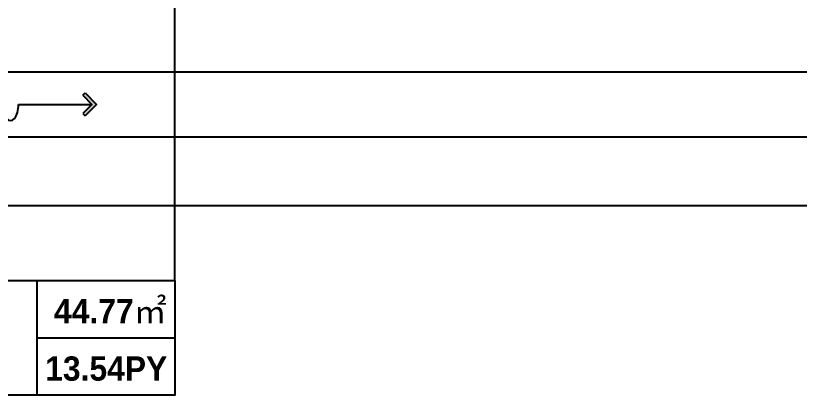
# Model space of a CAD drawing. Header units: millimetres. Extents: x 204923 to 257123, y 77248 to 107783.
# Drawn here: x 214793 to 217211, y 92675 to 93846 of the extents above; entities that cross this region are included whole.
import ezdxf
from ezdxf.enums import TextEntityAlignment as Align

# ---------------------------------------------------------------- set-up
doc = ezdxf.new("R2010")
doc.units = ezdxf.units.MM
doc.header["$LTSCALE"] = 30
for name, color, linetype in [('0-ELC TEXT', 7, 'Continuous'), ('01. F-소품', 3, 'Continuous'), ('03-TEXT', 3, 'Continuous'), ('04-WIN', 4, 'Continuous'), ('CEIL-LIGHT', 7, 'Continuous')]:
    doc.layers.add(name, color=color, linetype=linetype)
doc.styles.add('넥슨고딕', font='NEXONLv1GothicBold.ttf')

# ---------------------------------------------------------------- blocks, each defined once
blk = doc.blocks.new('cdr')
at = {"layer": '04-WIN'}
blk.add_lwpolyline([(214577.1, 93472.4), (218162.1, 93472.4), (218162.1, 93259.4), (214577.1, 93259.4)], close=True, dxfattribs=at)
blk = doc.blocks.new('FFSFDF')
at = {"layer": '01. F-소품'}
blk.add_hatch(color=8, dxfattribs=at).paths.add_polyline_path([(1567672.9, 1746751.1), (1567679.9, 1746744.1), (1567715.3, 1746779.4), (1567679.9, 1746814.8), (1567672.9, 1746807.7), (1567701.2, 1746779.4)])
at = {"layer": '01. F-소품', "color": 8}
for p, q in [((1567672.9, 1746807.7), (1567679.9, 1746814.8)), ((1567474.8, 1746779.4), (1567701.2, 1746779.4)), ((1567672.9, 1746751.1), (1567679.9, 1746744.1))]:
    blk.add_line(p, q, dxfattribs=at)
for points in [[(1567679.9, 1746814.8), (1567715.3, 1746779.4), (1567679.9, 1746744.1)], [(1567672.9, 1746807.7), (1567701.2, 1746779.4), (1567672.9, 1746751.1)]]:
    blk.add_lwpolyline(points, dxfattribs=at)
for centre, start_param, end_param in [((1566799.8, 1746779.4), 1.570796, 4.712389), ((1566899.8, 1746779.4), 1.570796, 4.712389), ((1566999.8, 1746779.4), 1.570796, 4.712389), ((1567099.8, 1746779.4), 1.570796, 4.712389), ((1567199.8, 1746779.4), 1.570796, 4.712389), ((1567299.8, 1746779.4), 1.570796, 4.712389), ((1567399.8, 1746779.4), 1.570796, 4.712389), ((1566749.8, 1746779.4), 6.283185, 7.853982), ((1566849.8, 1746779.4), 4.712389, 7.853982), ((1566949.8, 1746779.4), 4.712389, 7.853982), ((1567049.8, 1746779.4), 4.712389, 7.853982), ((1567149.8, 1746779.4), 4.712389, 7.853982), ((1567249.8, 1746779.4), 4.712389, 7.853982), ((1567349.8, 1746779.4), 4.712389, 7.853982), ((1567449.8, 1746779.4), 4.712389, 7.853982)]:
    blk.add_ellipse(centre, major_axis=(0, -50), ratio=0.5, start_param=start_param, end_param=end_param, dxfattribs=at)

msp = doc.modelspace()

# ---------------------------------------------------------------- linework, layer by layer
at = {"layer": '0-ELC TEXT'}
for p, q in [((215284.4, 93029.1), (215284.4, 94893.7)), ((214859.7, 92675.3), (214859.7, 93029.1)), ((214859.7, 92852.2), (215284.4, 92852.2))]:
    msp.add_line(p, q, dxfattribs=at)
msp.add_lwpolyline([(213652.5, 93029.1), (215284.4, 93029.1), (215284.4, 92675.3), (213652.5, 92675.3)], close=True, dxfattribs=at)
at = {"layer": 'CEIL-LIGHT'}
msp.add_line((214077.1, 93672.4), (218642.1, 93672.4), dxfattribs=at)

# ---------------------------------------------------------------- block references
msp.add_blockref('cdr', (0, 0))
at = {"color": 0}
msp.add_blockref('FFSFDF', (-1352672.7, -1653207.1), dxfattribs=at)

# ---------------------------------------------------------------- texts
at = {"layer": '03-TEXT', "style": '넥슨고딕'}
for s, p in [('44.77㎡', (215085.3, 92897.3)), ('13.54PY', (215072.5, 92720.4))]:
    msp.add_text(s, height=75, dxfattribs=at).set_placement(p, align=Align.CENTER)

doc.saveas('drawing.dxf')
